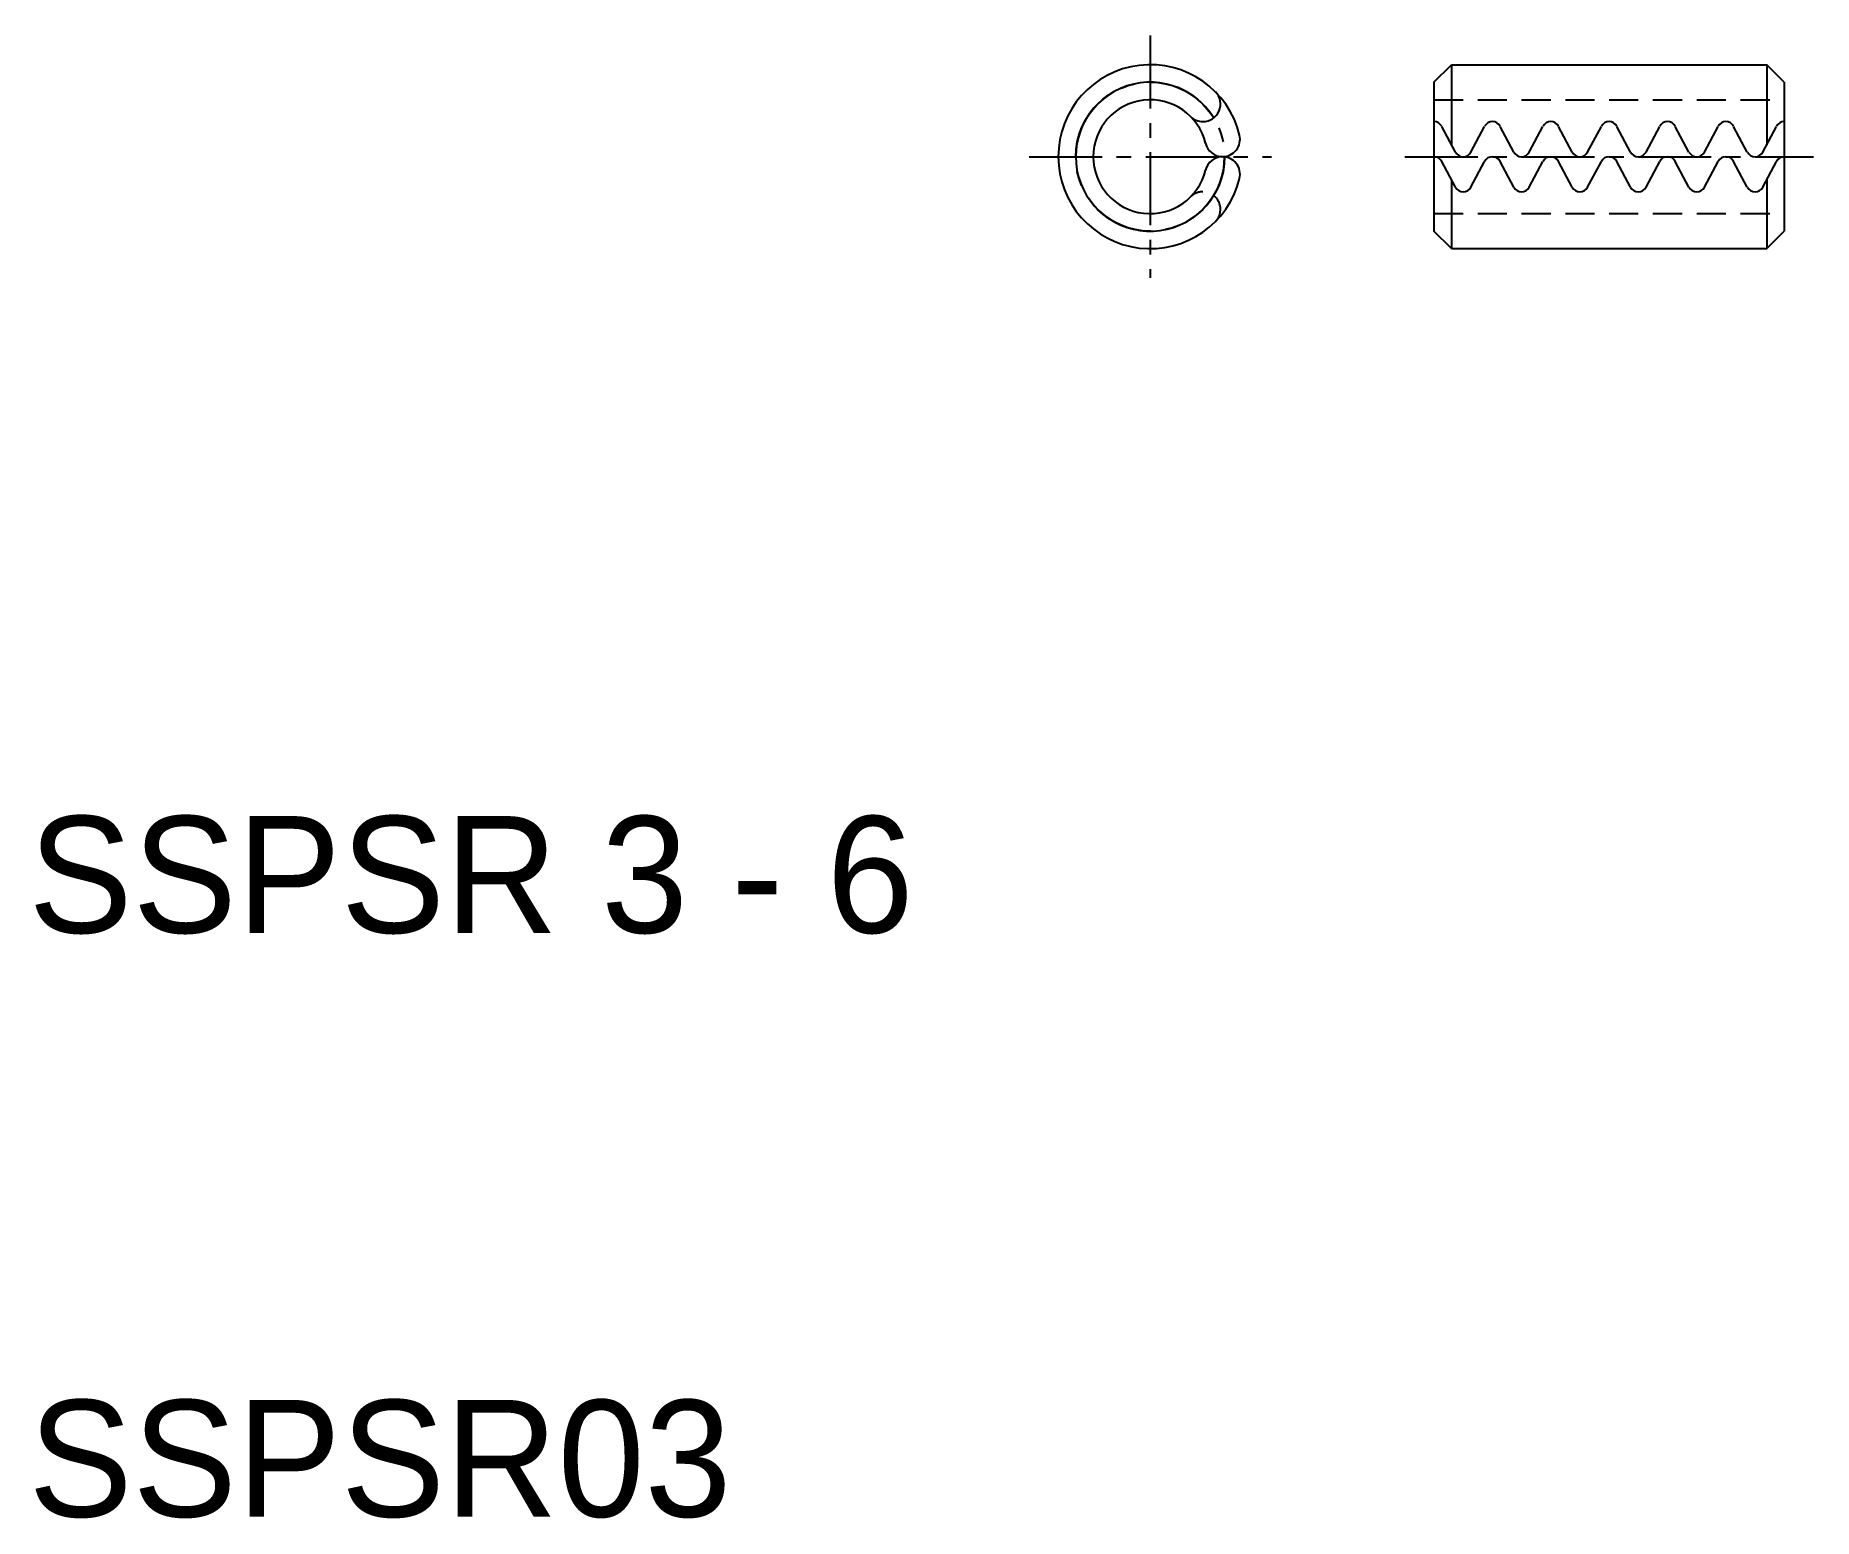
# Model space of a CAD drawing. Extents: x 10.1 to 40.6, y 10 to 35.4.
import ezdxf

# ---------------------------------------------------------------- set-up
doc = ezdxf.new("R2010")
doc.units = 0
doc.linetypes.add('CENTER', pattern=[2, 1.25, -0.25, 0.25, -0.25])
doc.linetypes.add('DASHED', pattern=[0.75, 0.5, -0.25])
doc.layers.get('0').update_dxf_attribs({"linetype": 'CONTINUOUS'})
doc.layers.add('CENTER', color=1, linetype='CENTER')

msp = doc.modelspace()

# ---------------------------------------------------------------- linework, layer by layer
at = {"color": 7, "linetype": 'CONTINUOUS'}
for p, q in [((34.076, 34.568), (34.376, 34.868)), ((34.376, 34.868), (39.776, 34.868)), ((34.376, 34.868), (34.376, 33.499)), ((39.776, 34.868), (39.776, 33.499)), ((40.076, 34.568), (39.776, 34.868)), ((34.076, 34.568), (34.076, 32.018)), ((40.076, 34.568), (40.076, 32.018)), ((30.118, 33.893), (30.118, 33.893)), ((34.443, 33.372), (34.208, 33.813)), ((34.708, 33.372), (34.943, 33.813)), ((35.443, 33.372), (35.208, 33.813)), ((35.708, 33.372), (35.943, 33.813)), ((36.443, 33.372), (36.208, 33.813)), ((36.708, 33.372), (36.943, 33.813)), ((37.443, 33.372), (37.208, 33.813)), ((37.708, 33.372), (37.943, 33.813)), ((38.443, 33.372), (38.208, 33.813)), ((38.708, 33.372), (38.943, 33.813)), ((39.443, 33.372), (39.208, 33.813)), ((39.708, 33.372), (39.943, 33.813)), ((30.454, 33.293), (30.454, 33.293)), ((30.454, 33.293), (30.454, 33.293)), ((34.443, 32.772), (34.208, 33.213)), ((34.708, 32.772), (34.943, 33.213)), ((35.443, 32.772), (35.208, 33.213)), ((35.708, 32.772), (35.943, 33.213)), ((36.443, 32.772), (36.208, 33.213)), ((36.708, 32.772), (36.943, 33.213)), ((37.443, 32.772), (37.208, 33.213)), ((37.708, 32.772), (37.943, 33.213)), ((38.443, 32.772), (38.208, 33.213)), ((38.708, 32.772), (38.943, 33.213)), ((39.443, 32.772), (39.208, 33.213)), ((39.708, 32.772), (39.943, 33.213)), ((34.376, 32.899), (34.376, 31.718)), ((39.776, 32.899), (39.776, 31.718)), ((30.118, 32.693), (30.118, 32.693)), ((34.376, 31.718), (34.076, 32.018)), ((39.776, 31.718), (40.076, 32.018)), ((34.376, 31.718), (39.776, 31.718))]:
    msp.add_line(p, q, dxfattribs=at)
at = {"color": 3, "linetype": 'DASHED'}
for p, q in [((34.076, 34.268), (40.076, 34.268)), ((34.076, 32.318), (40.076, 32.318))]:
    msp.add_line(p, q, dxfattribs=at)
at = {"color": 7, "linetype": 'CONTINUOUS'}
for centre, radius, start, end in [((29.215, 33.293), 1.575, 13.609, 346.391), ((29.215, 33.293), 1.275, 31.3882, 359.9037), ((29.215, 33.293), 0.975, 13.609, 346.391), ((30.118, 34.193), 0.3, 270, 44.9009), ((30.118, 34.193), 0.3, 224.9009, 270), ((34.076, 33.743), 0.15, 28.0725, 90), ((35.076, 33.743), 0.15, 90, 151.9275), ((35.076, 33.743), 0.15, 28.0725, 90), ((36.076, 33.743), 0.15, 90, 151.9275), ((36.076, 33.743), 0.15, 28.0725, 90), ((37.076, 33.743), 0.15, 90, 151.9275), ((37.076, 33.743), 0.15, 28.0725, 90), ((38.076, 33.743), 0.15, 90, 151.9275), ((38.076, 33.743), 0.15, 28.0725, 90), ((39.076, 33.743), 0.15, 90, 151.9275), ((39.076, 33.743), 0.15, 28.0725, 90), ((40.076, 33.743), 0.15, 90, 151.9275), ((30.454, 33.593), 0.3, 193.609, 270), ((30.454, 33.593), 0.3, 270, 13.609), ((30.454, 32.993), 0.3, 90, 166.391), ((30.454, 32.993), 0.3, 346.391, 90), ((34.076, 33.143), 0.15, 28.0725, 90), ((34.576, 33.443), 0.15, 208.0725, 331.9275), ((35.076, 33.143), 0.15, 90, 151.9275), ((35.076, 33.143), 0.15, 28.0725, 90), ((35.576, 33.443), 0.15, 208.0725, 331.9275), ((36.076, 33.143), 0.15, 90, 151.9275), ((36.076, 33.143), 0.15, 28.0725, 90), ((36.576, 33.443), 0.15, 208.0725, 331.9275), ((37.076, 33.143), 0.15, 90, 151.9275), ((37.076, 33.143), 0.15, 28.0725, 90), ((37.576, 33.443), 0.15, 208.0725, 331.9275), ((38.076, 33.143), 0.15, 90, 151.9275), ((38.076, 33.143), 0.15, 28.0725, 90), ((38.576, 33.443), 0.15, 208.0725, 331.9275), ((39.076, 33.143), 0.15, 90, 151.9275), ((39.076, 33.143), 0.15, 28.0725, 90), ((39.576, 33.443), 0.15, 208.0725, 331.9275), ((40.076, 33.143), 0.15, 90, 151.9275), ((34.576, 32.843), 0.15, 208.0725, 331.9275), ((35.576, 32.843), 0.15, 208.0725, 331.9275), ((36.576, 32.843), 0.15, 208.0725, 331.9275), ((37.576, 32.843), 0.15, 208.0725, 331.9275), ((38.576, 32.843), 0.15, 208.0725, 331.9275), ((39.576, 32.843), 0.15, 208.0725, 331.9275)]:
    msp.add_arc(centre, radius, start, end, dxfattribs=at)
at = {"color": 3, "linetype": 'DASHED'}
for start, end in [(90, 135.0991), (315.0991, 90)]:
    msp.add_arc((30.118, 32.393), 0.3, start, end, dxfattribs=at)
at = {"layer": 'CENTER', "color": 1, "linetype": 'CENTER'}
for p, q in [((29.215, 35.368), (29.215, 31.218)), ((27.14, 33.293), (31.29, 33.293)), ((33.576, 33.293), (40.576, 33.293))]:
    msp.add_line(p, q, dxfattribs=at)
msp.add_circle((29.215, 33.293), 1.275, dxfattribs=at)

# ---------------------------------------------------------------- texts
at = {"color": 7, "linetype": 'CONTINUOUS'}
for s, p in [('SSPSR 3 - 6', (10, 20)), ('SSPSR03', (10, 10))]:
    msp.add_text(s, height=2, dxfattribs=at).set_placement(p)

doc.saveas('drawing.dxf')
